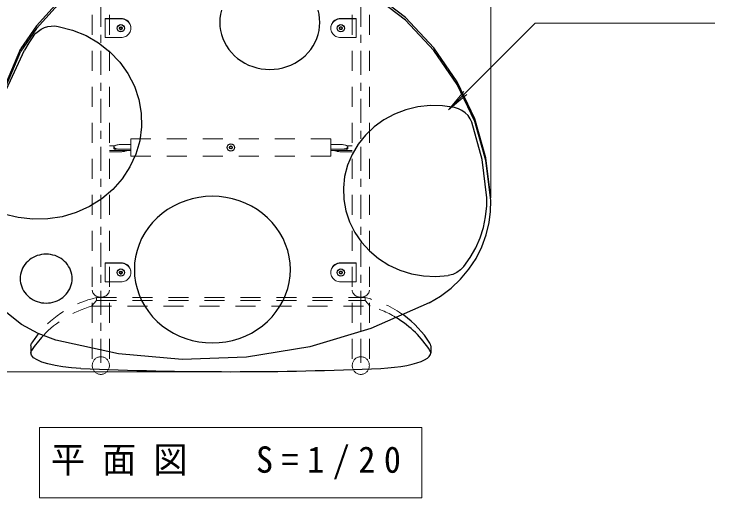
# Model space of a CAD drawing. Units: millimetres on the paper. Extents: x -385 to 0, y 0 to 267.
# Drawn here: x -339.1 to -251.5, y 164.1 to 224.6 of the extents above; entities that cross this region are included whole.
import ezdxf

# ---------------------------------------------------------------- set-up
doc = ezdxf.new("R2010")
doc.units = ezdxf.units.MM
doc.linetypes.add('USER1', pattern=[4.5, 2.5, -2])
doc.linetypes.add('USER2', pattern=[6, 3, -1, 1, -1])
doc.layers.add('LY_1', color=7, linetype='Continuous', lineweight=13)
doc.styles.add('ＭＳ ゴシック', font='')
doc.styles.get('ＭＳ ゴシック').set_extended_font_data('MS Gothic')

msp = doc.modelspace()

# ---------------------------------------------------------------- linework, layer by layer
at = {"layer": 'LY_1'}
for p, q in [((-279.492, 201.847), (-279.492, 249.802)), ((-273.927, 223.514), (-284.785, 212.656)), ((-273.927, 223.514), (-251.463, 223.514)), ((-284.785, 212.656), (-282.856, 214.954)), ((-284.785, 212.656), (-282.486, 214.584)), ((-312.992, 179.936), (-355.492, 179.936)), ((-335.892, 172.948), (-335.892, 164.148)), ((-288.092, 172.948), (-335.892, 172.948)), ((-288.092, 164.148), (-288.092, 172.948)), ((-335.892, 164.148), (-288.092, 164.148))]:
    msp.add_line(p, q, dxfattribs=at)
at = {"layer": 'LY_1', "linetype": 'USER1'}
for p, q in [((-329.309, 238.039), (-329.309, 180.7)), ((-327.174, 238.039), (-327.174, 180.7)), ((-296.809, 238.039), (-296.809, 180.7)), ((-294.674, 238.039), (-294.674, 180.7)), ((-327.68, 224.09), (-325.742, 224.09)), ((-327.68, 224.09), (-327.68, 221.686)), ((-327.68, 224.035), (-325.742, 224.035)), ((-296.304, 224.09), (-298.242, 224.09)), ((-296.304, 224.035), (-298.242, 224.035)), ((-296.304, 224.09), (-296.304, 221.686)), ((-327.68, 221.686), (-325.742, 221.686)), ((-296.304, 221.686), (-298.242, 221.686)), ((-324.492, 209.023), (-324.492, 206.888)), ((-324.492, 209.023), (-299.492, 209.023)), ((-299.492, 209.023), (-299.492, 206.888)), ((-326.501, 208.18), (-327.174, 208.18)), ((-326.617, 207.881), (-326.617, 208.031)), ((-325.742, 208.33), (-324.492, 208.33)), ((-325.742, 207.732), (-324.492, 207.732)), ((-298.242, 208.33), (-299.492, 208.33)), ((-298.242, 207.732), (-299.492, 207.732)), ((-297.483, 208.18), (-296.809, 208.18)), ((-297.367, 207.881), (-297.367, 208.031)), ((-325.742, 207.581), (-327.174, 207.581)), ((-325.742, 207.431), (-327.174, 207.431)), ((-325.742, 207.581), (-324.492, 207.581)), ((-324.492, 206.888), (-299.492, 206.888)), ((-298.242, 207.581), (-299.492, 207.581)), ((-298.242, 207.581), (-296.809, 207.581)), ((-298.242, 207.431), (-296.809, 207.431)), ((-327.68, 193.55), (-325.742, 193.55)), ((-327.68, 193.55), (-327.68, 191.146)), ((-327.68, 193.495), (-325.742, 193.495)), ((-296.304, 193.55), (-298.242, 193.55)), ((-296.304, 193.495), (-298.242, 193.495)), ((-296.304, 193.55), (-296.304, 191.146)), ((-327.68, 191.146), (-325.742, 191.146)), ((-296.304, 191.146), (-298.242, 191.146)), ((-328.796, 188.85), (-329.401, 188.115)), ((-328.796, 189.188), (-328.796, 188.85)), ((-328.796, 189.188), (-295.188, 189.188)), ((-328.796, 188.85), (-295.188, 188.85)), ((-295.188, 189.188), (-295.188, 188.85)), ((-295.188, 188.85), (-294.582, 188.115)), ((-329.401, 188.115), (-294.582, 188.115))]:
    msp.add_line(p, q, dxfattribs=at)
at = {"layer": 'LY_1', "linetype": 'USER2'}
for p, q in [((-328.242, 238.039), (-328.242, 180.7)), ((-295.742, 238.039), (-295.742, 180.7))]:
    msp.add_line(p, q, dxfattribs=at)
at = {"layer": 'LY_1', "lineweight": 25}
for p, q in [((-325.828, 223.011), (-325.915, 222.861)), ((-325.828, 222.711), (-325.915, 222.861)), ((-325.828, 223.011), (-325.655, 223.011)), ((-325.828, 222.711), (-325.655, 222.711)), ((-325.569, 222.861), (-325.655, 223.011)), ((-325.569, 222.861), (-325.655, 222.711)), ((-298.415, 222.861), (-298.328, 223.011)), ((-298.415, 222.861), (-298.328, 222.711)), ((-298.155, 223.011), (-298.328, 223.011)), ((-298.155, 222.711), (-298.328, 222.711)), ((-298.155, 223.011), (-298.069, 222.861)), ((-298.155, 222.711), (-298.069, 222.861)), ((-312.162, 207.986), (-312.051, 208.119)), ((-312.162, 207.986), (-312.103, 207.823)), ((-311.933, 207.793), (-312.103, 207.823)), ((-311.88, 208.088), (-312.051, 208.119)), ((-311.933, 207.793), (-311.821, 207.926)), ((-311.88, 208.088), (-311.821, 207.926)), ((-325.828, 192.471), (-325.915, 192.321)), ((-325.828, 192.171), (-325.915, 192.321)), ((-325.828, 192.471), (-325.655, 192.471)), ((-325.828, 192.171), (-325.655, 192.171)), ((-325.569, 192.321), (-325.655, 192.471)), ((-325.569, 192.321), (-325.655, 192.171)), ((-298.415, 192.321), (-298.328, 192.471)), ((-298.415, 192.321), (-298.328, 192.171)), ((-298.155, 192.471), (-298.328, 192.471)), ((-298.155, 192.171), (-298.328, 192.171)), ((-298.155, 192.471), (-298.069, 192.321)), ((-298.155, 192.171), (-298.069, 192.321)), ((-336.992, 183.183), (-336.992, 182.266)), ((-286.992, 183.183), (-286.992, 182.266))]:
    msp.add_line(p, q, dxfattribs=at)
for points in [[(-314.492, 233.432), (-318.091, 233.207), (-321.628, 232.536), (-325.038, 231.431), (-328.263, 229.911), (-331.245, 228.003), (-333.931, 225.741), (-336.276, 223.165), (-338.236, 220.319)], [(-314.492, 233.107), (-318.091, 232.882), (-321.628, 232.211), (-325.038, 231.106), (-328.263, 229.586), (-331.245, 227.678), (-333.931, 225.416), (-336.276, 222.84), (-338.236, 219.994)], [(-279.5, 201.651), (-280.095, 206.671), (-281.501, 211.546), (-283.684, 216.162), (-286.593, 220.409), (-290.16, 224.188), (-294.3, 227.409), (-298.916, 229.997), (-303.899, 231.89), (-309.132, 233.044), (-314.492, 233.432)], [(-279.5, 201.326), (-280.095, 206.346), (-281.501, 211.221), (-283.684, 215.837), (-286.593, 220.085), (-290.16, 223.863), (-294.3, 227.085), (-298.916, 229.672), (-303.899, 231.565), (-309.132, 232.72), (-314.492, 233.107)], [(-313.156, 225.105), (-313.274, 224.605), (-313.346, 224.097), (-313.369, 223.585), (-313.346, 223.073), (-313.274, 222.565), (-313.156, 222.065), (-312.992, 221.577), (-312.784, 221.103), (-312.532, 220.649), (-312.239, 220.217), (-311.907, 219.81), (-311.539, 219.432), (-311.137, 219.086), (-310.704, 218.774), (-310.244, 218.499), (-309.761, 218.262), (-309.257, 218.066), (-308.737, 217.912), (-308.205, 217.801), (-307.664, 217.735), (-307.119, 217.712), (-306.575, 217.735), (-306.034, 217.801), (-305.502, 217.912), (-304.982, 218.066), (-304.478, 218.262), (-303.994, 218.499), (-303.534, 218.774), (-303.102, 219.086), (-302.7, 219.432), (-302.332, 219.81), (-302, 220.217), (-301.707, 220.649), (-301.455, 221.103), (-301.246, 221.577), (-301.082, 222.065), (-300.964, 222.565), (-300.893, 223.073), (-300.869, 223.585), (-300.893, 224.097), (-300.964, 224.605), (-301.082, 225.105)], [(-333.565, 223.097), (-331.785, 222.637), (-330.093, 221.944), (-328.523, 221.032), (-327.106, 219.92), (-325.872, 218.63), (-324.845, 217.189), (-324.046, 215.625), (-323.493, 213.97), (-323.194, 212.258), (-323.158, 210.524), (-323.384, 208.802), (-323.868, 207.128), (-324.6, 205.536), (-325.566, 204.057), (-326.745, 202.723), (-328.114, 201.559), (-329.645, 200.59), (-331.306, 199.835), (-333.066, 199.309), (-334.886, 199.023), (-336.732, 198.984), (-338.565, 199.191), (-340.348, 199.641)], [(-336.644, 221.903), (-336.372, 222.229), (-336.052, 222.514), (-335.691, 222.752), (-335.297, 222.938), (-334.878, 223.068), (-334.444, 223.138), (-334.003, 223.148), (-333.565, 223.097)], [(-336.644, 221.903), (-337.241, 221.028), (-337.799, 220.13)], [(-344.492, 197.681), (-342.902, 209.376), (-338.236, 220.319)], [(-344.492, 197.357), (-342.902, 209.051), (-338.236, 219.994)], [(-343.649, 203.163), (-341.606, 211.915), (-337.799, 220.13)], [(-284.023, 212.944), (-285.542, 213.169), (-287.08, 213.201), (-288.609, 213.036), (-290.1, 212.68), (-291.526, 212.137), (-292.861, 211.419), (-294.081, 210.538), (-295.163, 209.51), (-296.087, 208.355), (-296.837, 207.093), (-297.4, 205.747), (-297.763, 204.342), (-297.922, 202.905), (-297.873, 201.46), (-297.616, 200.034), (-297.158, 198.654), (-296.505, 197.345), (-295.67, 196.131), (-294.669, 195.033), (-293.519, 194.073), (-292.241, 193.267), (-290.86, 192.631), (-289.4, 192.175), (-287.888, 191.909), (-286.351, 191.837), (-284.819, 191.961)], [(-281.854, 211.111), (-282.058, 211.547), (-282.338, 211.945), (-282.685, 212.292), (-283.09, 212.579), (-283.54, 212.799), (-284.023, 212.944)], [(-280, 201.675), (-280.553, 206.458), (-281.854, 211.111)], [(-282.873, 193.061), (-282.064, 194.193), (-281.379, 195.396), (-280.826, 196.657), (-280.41, 197.963), (-280.135, 199.303), (-280.004, 200.661), (-279.992, 201.168), (-280, 201.675)], [(-287.206, 188.525), (-285.778, 189.374), (-284.46, 190.368), (-283.269, 191.495), (-282.221, 192.74), (-281.328, 194.089), (-280.603, 195.523), (-280.054, 197.025), (-279.688, 198.576), (-279.522, 199.947), (-279.5, 201.326)], [(-333.863, 183.873), (-336.085, 184.696), (-338.14, 185.84), (-339.975, 187.275), (-341.545, 188.967), (-342.809, 190.871), (-343.736, 192.939), (-344.302, 195.119), (-344.492, 197.357)], [(-282.873, 193.061), (-283.264, 192.657), (-283.731, 192.331), (-284.255, 192.096), (-284.819, 191.961)], [(-287.206, 188.525), (-294.469, 185.311), (-302.123, 183.035), (-310.031, 181.739), (-318.053, 181.446), (-326.044, 182.162), (-333.863, 183.873)], [(-336.992, 183.183), (-336.966, 183.344), (-336.889, 183.503)], [(-286.992, 183.183), (-287.018, 183.344), (-287.094, 183.503)], [(-330.759, 180.352), (-331.897, 180.427), (-332.976, 180.547), (-333.969, 180.708), (-334.853, 180.908), (-335.606, 181.141), (-336.209, 181.402), (-336.647, 181.684), (-336.91, 181.98), (-336.992, 182.283), (-336.889, 182.586)], [(-293.225, 180.352), (-292.364, 180.404), (-291.533, 180.482), (-290.742, 180.584), (-290.004, 180.71), (-289.328, 180.858), (-288.724, 181.025), (-288.2, 181.209), (-287.764, 181.408), (-287.421, 181.619), (-287.176, 181.838), (-287.032, 182.064), (-286.993, 182.293), (-287.022, 182.44), (-287.094, 182.586)]]:
    msp.add_lwpolyline(points, dxfattribs=at)
at = {"layer": 'LY_1', "linetype": 'USER1'}
for points in [[(-324.493, 222.861), (-324.5, 223.05), (-324.539, 223.236), (-324.61, 223.414), (-324.71, 223.579), (-324.838, 223.726), (-324.988, 223.853), (-325.159, 223.954), (-325.344, 224.029), (-325.541, 224.075), (-325.742, 224.09)], [(-325.742, 221.686), (-325.579, 221.696), (-325.418, 221.726), (-325.263, 221.775), (-325.117, 221.843), (-324.981, 221.929), (-324.858, 222.03), (-324.75, 222.146), (-324.659, 222.273), (-324.587, 222.411), (-324.534, 222.557), (-324.503, 222.707), (-324.492, 222.861), (-324.503, 223.014), (-324.534, 223.165), (-324.587, 223.31), (-324.659, 223.448), (-324.75, 223.576), (-324.858, 223.691), (-324.981, 223.793), (-325.117, 223.878), (-325.263, 223.946), (-325.418, 223.995), (-325.579, 224.025), (-325.742, 224.035)], [(-298.242, 221.686), (-298.405, 221.696), (-298.565, 221.726), (-298.72, 221.775), (-298.867, 221.843), (-299.003, 221.929), (-299.126, 222.03), (-299.234, 222.146), (-299.324, 222.273), (-299.397, 222.411), (-299.449, 222.557), (-299.481, 222.707), (-299.492, 222.861), (-299.481, 223.014), (-299.449, 223.165), (-299.397, 223.31), (-299.324, 223.448), (-299.234, 223.576), (-299.126, 223.691), (-299.003, 223.793), (-298.867, 223.878), (-298.72, 223.946), (-298.565, 223.995), (-298.405, 224.025), (-298.242, 224.035)], [(-299.49, 222.861), (-299.484, 223.05), (-299.444, 223.236), (-299.373, 223.414), (-299.273, 223.579), (-299.146, 223.726), (-298.995, 223.853), (-298.825, 223.954), (-298.639, 224.029), (-298.443, 224.075), (-298.242, 224.09)], [(-325.742, 207.732), (-325.856, 207.734), (-325.968, 207.742), (-326.077, 207.754), (-326.179, 207.772), (-326.274, 207.794), (-326.361, 207.819), (-326.436, 207.849), (-326.5, 207.881), (-326.55, 207.916), (-326.587, 207.953), (-326.609, 207.992), (-326.617, 208.031), (-326.609, 208.07), (-326.587, 208.108), (-326.55, 208.145), (-326.5, 208.181), (-326.436, 208.213), (-326.361, 208.243), (-326.274, 208.268), (-326.179, 208.29), (-326.077, 208.307), (-325.968, 208.32), (-325.856, 208.328), (-325.742, 208.33)], [(-325.742, 207.581), (-325.879, 207.585), (-326.012, 207.596), (-326.139, 207.614), (-326.256, 207.638), (-326.361, 207.669), (-326.45, 207.705), (-326.521, 207.745), (-326.574, 207.788), (-326.606, 207.834), (-326.617, 207.881)], [(-298.242, 207.732), (-298.128, 207.734), (-298.015, 207.742), (-297.907, 207.754), (-297.804, 207.772), (-297.709, 207.794), (-297.623, 207.819), (-297.548, 207.849), (-297.484, 207.881), (-297.433, 207.916), (-297.397, 207.953), (-297.374, 207.992), (-297.367, 208.031), (-297.374, 208.07), (-297.397, 208.108), (-297.433, 208.145), (-297.484, 208.181), (-297.548, 208.213), (-297.623, 208.243), (-297.709, 208.268), (-297.804, 208.29), (-297.907, 208.307), (-298.015, 208.32), (-298.128, 208.328), (-298.242, 208.33)], [(-298.242, 207.581), (-298.105, 207.585), (-297.971, 207.596), (-297.845, 207.614), (-297.728, 207.638), (-297.623, 207.669), (-297.534, 207.705), (-297.462, 207.745), (-297.41, 207.788), (-297.378, 207.834), (-297.367, 207.881)], [(-324.983, 207.581), (-325.046, 207.549), (-325.122, 207.519), (-325.208, 207.493), (-325.303, 207.471), (-325.406, 207.454), (-325.515, 207.441), (-325.627, 207.434), (-325.742, 207.431)], [(-299.001, 207.581), (-298.937, 207.549), (-298.862, 207.519), (-298.776, 207.493), (-298.68, 207.471), (-298.578, 207.454), (-298.469, 207.441), (-298.356, 207.434), (-298.242, 207.431)], [(-324.493, 192.321), (-324.5, 192.51), (-324.539, 192.696), (-324.61, 192.874), (-324.71, 193.039), (-324.838, 193.186), (-324.988, 193.313), (-325.159, 193.414), (-325.344, 193.489), (-325.541, 193.535), (-325.742, 193.55)], [(-325.742, 191.146), (-325.579, 191.156), (-325.418, 191.186), (-325.263, 191.235), (-325.117, 191.303), (-324.981, 191.389), (-324.858, 191.49), (-324.75, 191.606), (-324.659, 191.733), (-324.587, 191.871), (-324.534, 192.017), (-324.503, 192.167), (-324.492, 192.321), (-324.503, 192.474), (-324.534, 192.625), (-324.587, 192.77), (-324.659, 192.908), (-324.75, 193.036), (-324.858, 193.151), (-324.981, 193.253), (-325.117, 193.338), (-325.263, 193.406), (-325.418, 193.455), (-325.579, 193.485), (-325.742, 193.495)], [(-298.242, 191.146), (-298.405, 191.156), (-298.565, 191.186), (-298.72, 191.235), (-298.867, 191.303), (-299.003, 191.389), (-299.126, 191.49), (-299.234, 191.606), (-299.324, 191.733), (-299.397, 191.871), (-299.449, 192.017), (-299.481, 192.167), (-299.492, 192.321), (-299.481, 192.474), (-299.449, 192.625), (-299.397, 192.77), (-299.324, 192.908), (-299.234, 193.036), (-299.126, 193.151), (-299.003, 193.253), (-298.867, 193.338), (-298.72, 193.406), (-298.565, 193.455), (-298.405, 193.485), (-298.242, 193.495)], [(-299.49, 192.321), (-299.484, 192.51), (-299.444, 192.696), (-299.373, 192.874), (-299.273, 193.039), (-299.146, 193.186), (-298.995, 193.313), (-298.825, 193.414), (-298.639, 193.489), (-298.443, 193.535), (-298.242, 193.55)], [(-327.174, 190.13), (-327.183, 190.014), (-327.211, 189.9), (-327.256, 189.79), (-327.317, 189.686), (-327.395, 189.589), (-327.487, 189.502), (-327.592, 189.426), (-327.708, 189.361), (-327.833, 189.31), (-327.966, 189.273), (-328.102, 189.25), (-328.242, 189.242), (-328.381, 189.25), (-328.518, 189.273), (-328.65, 189.31), (-328.776, 189.361), (-328.892, 189.426), (-328.997, 189.502), (-329.089, 189.589), (-329.166, 189.686), (-329.228, 189.79), (-329.273, 189.9), (-329.3, 190.014), (-329.309, 190.13)], [(-296.809, 190.13), (-296.8, 190.014), (-296.773, 189.9), (-296.728, 189.79), (-296.666, 189.686), (-296.589, 189.589), (-296.497, 189.502), (-296.392, 189.426), (-296.276, 189.361), (-296.15, 189.31), (-296.018, 189.273), (-295.881, 189.25), (-295.742, 189.242), (-295.602, 189.25), (-295.466, 189.273), (-295.333, 189.31), (-295.208, 189.361), (-295.092, 189.426), (-294.987, 189.502), (-294.895, 189.589), (-294.817, 189.686), (-294.756, 189.79), (-294.711, 189.9), (-294.683, 190.014), (-294.674, 190.13)]]:
    msp.add_lwpolyline(points, dxfattribs=at)
at = {"layer": 'LY_1', "lineweight": 25}
for points in [[(-304.55, 192.692), (-304.587, 193.491), (-304.698, 194.283), (-304.883, 195.063), (-305.138, 195.826), (-305.464, 196.564), (-305.857, 197.273), (-306.314, 197.947), (-306.831, 198.581), (-307.406, 199.171), (-308.033, 199.711), (-308.708, 200.197), (-309.425, 200.627), (-310.18, 200.996), (-310.966, 201.302), (-311.777, 201.542), (-312.607, 201.715), (-313.451, 201.819), (-314.3, 201.854), (-315.15, 201.819), (-315.993, 201.715), (-316.824, 201.542), (-317.635, 201.302), (-318.421, 200.996), (-319.175, 200.627), (-319.893, 200.197), (-320.567, 199.711), (-321.195, 199.171), (-321.769, 198.581), (-322.287, 197.947), (-322.744, 197.273), (-323.137, 196.564), (-323.462, 195.826), (-323.718, 195.063), (-323.902, 194.283), (-324.013, 193.491), (-324.05, 192.692), (-324.013, 191.894), (-323.902, 191.101), (-323.718, 190.321), (-323.462, 189.559), (-323.137, 188.82), (-322.744, 188.111), (-322.287, 187.437), (-321.769, 186.803), (-321.195, 186.214), (-320.567, 185.674), (-319.893, 185.187), (-319.175, 184.758), (-318.421, 184.389), (-317.635, 184.083), (-316.824, 183.842), (-315.993, 183.669), (-315.15, 183.565), (-314.3, 183.53), (-313.451, 183.565), (-312.607, 183.669), (-311.777, 183.842), (-310.966, 184.083), (-310.18, 184.389), (-309.425, 184.758), (-308.708, 185.187), (-308.033, 185.674), (-307.406, 186.214), (-306.831, 186.803), (-306.314, 187.437), (-305.857, 188.111), (-305.464, 188.82), (-305.138, 189.559), (-304.883, 190.321), (-304.698, 191.101), (-304.587, 191.894)], [(-331.83, 191.566), (-331.842, 191.832), (-331.879, 192.096), (-331.941, 192.356), (-332.026, 192.61), (-332.134, 192.857), (-332.265, 193.093), (-332.418, 193.318), (-332.59, 193.529), (-332.782, 193.725), (-332.991, 193.905), (-333.216, 194.068), (-333.455, 194.211), (-333.706, 194.334), (-333.968, 194.436), (-334.239, 194.516), (-334.516, 194.573), (-334.797, 194.608), (-335.08, 194.62), (-335.363, 194.608), (-335.644, 194.573), (-335.921, 194.516), (-336.191, 194.436), (-336.453, 194.334), (-336.705, 194.211), (-336.944, 194.068), (-337.169, 193.905), (-337.378, 193.725), (-337.57, 193.529), (-337.742, 193.318), (-337.895, 193.093), (-338.025, 192.857), (-338.134, 192.61), (-338.219, 192.356), (-338.281, 192.096), (-338.318, 191.832), (-338.33, 191.566), (-338.318, 191.3), (-338.281, 191.036), (-338.219, 190.775), (-338.134, 190.521), (-338.025, 190.275), (-337.895, 190.039), (-337.742, 189.814), (-337.57, 189.603), (-337.378, 189.406), (-337.169, 189.226), (-336.944, 189.064), (-336.705, 188.921), (-336.453, 188.798), (-336.191, 188.696), (-335.921, 188.616), (-335.644, 188.558), (-335.363, 188.523), (-335.08, 188.512), (-334.797, 188.523), (-334.516, 188.558), (-334.239, 188.616), (-333.968, 188.696), (-333.706, 188.798), (-333.455, 188.921), (-333.216, 189.064), (-332.991, 189.226), (-332.782, 189.406), (-332.59, 189.603), (-332.418, 189.814), (-332.265, 190.039), (-332.134, 190.275), (-332.026, 190.521), (-331.941, 190.775), (-331.879, 191.036), (-331.842, 191.3)]]:
    msp.add_lwpolyline(points, close=True, dxfattribs=at)
at = {"layer": 'LY_1', "linetype": 'USER1'}
for points in [[(-328.242, 179.594), (-328.149, 179.599), (-328.056, 179.611), (-327.966, 179.632), (-327.877, 179.661), (-327.791, 179.698), (-327.708, 179.742), (-327.63, 179.794), (-327.556, 179.853), (-327.487, 179.918), (-327.424, 179.989), (-327.367, 180.066), (-327.317, 180.147), (-327.274, 180.232), (-327.239, 180.322), (-327.211, 180.414), (-327.191, 180.508), (-327.178, 180.603), (-327.174, 180.7), (-327.178, 180.796), (-327.191, 180.891), (-327.211, 180.986), (-327.239, 181.078), (-327.274, 181.167), (-327.317, 181.252), (-327.367, 181.333), (-327.424, 181.41), (-327.487, 181.481), (-327.556, 181.546), (-327.63, 181.605), (-327.708, 181.657), (-327.791, 181.701), (-327.877, 181.738), (-327.966, 181.767), (-328.056, 181.788), (-328.149, 181.801), (-328.242, 181.805), (-328.335, 181.801), (-328.427, 181.788), (-328.518, 181.767), (-328.607, 181.738), (-328.693, 181.701), (-328.776, 181.657), (-328.854, 181.605), (-328.928, 181.546), (-328.997, 181.481), (-329.06, 181.41), (-329.116, 181.333), (-329.166, 181.252), (-329.209, 181.167), (-329.245, 181.078), (-329.273, 180.986), (-329.293, 180.891), (-329.305, 180.796), (-329.309, 180.7), (-329.305, 180.603), (-329.293, 180.508), (-329.273, 180.414), (-329.245, 180.322), (-329.209, 180.232), (-329.166, 180.147), (-329.116, 180.066), (-329.06, 179.989), (-328.997, 179.918), (-328.928, 179.853), (-328.854, 179.794), (-328.776, 179.742), (-328.693, 179.698), (-328.607, 179.661), (-328.518, 179.632), (-328.427, 179.611), (-328.335, 179.599)], [(-295.742, 179.594), (-295.649, 179.599), (-295.556, 179.611), (-295.466, 179.632), (-295.377, 179.661), (-295.291, 179.698), (-295.208, 179.742), (-295.13, 179.794), (-295.056, 179.853), (-294.987, 179.918), (-294.924, 179.989), (-294.867, 180.066), (-294.817, 180.147), (-294.774, 180.232), (-294.739, 180.322), (-294.711, 180.414), (-294.691, 180.508), (-294.678, 180.603), (-294.674, 180.7), (-294.678, 180.796), (-294.691, 180.891), (-294.711, 180.986), (-294.739, 181.078), (-294.774, 181.167), (-294.817, 181.252), (-294.867, 181.333), (-294.924, 181.41), (-294.987, 181.481), (-295.056, 181.546), (-295.13, 181.605), (-295.208, 181.657), (-295.291, 181.701), (-295.377, 181.738), (-295.466, 181.767), (-295.556, 181.788), (-295.649, 181.801), (-295.742, 181.805), (-295.835, 181.801), (-295.927, 181.788), (-296.018, 181.767), (-296.107, 181.738), (-296.193, 181.701), (-296.276, 181.657), (-296.354, 181.605), (-296.428, 181.546), (-296.497, 181.481), (-296.56, 181.41), (-296.616, 181.333), (-296.666, 181.252), (-296.709, 181.167), (-296.745, 181.078), (-296.773, 180.986), (-296.793, 180.891), (-296.805, 180.796), (-296.809, 180.7), (-296.805, 180.603), (-296.793, 180.508), (-296.773, 180.414), (-296.745, 180.322), (-296.709, 180.232), (-296.666, 180.147), (-296.616, 180.066), (-296.56, 179.989), (-296.497, 179.918), (-296.428, 179.853), (-296.354, 179.794), (-296.276, 179.742), (-296.193, 179.698), (-296.107, 179.661), (-296.018, 179.632), (-295.927, 179.611), (-295.835, 179.599)]]:
    msp.add_lwpolyline(points, close=True, dxfattribs=at)
at = {"layer": 'LY_1', "lineweight": 25}
for centre, radius in [((-325.742, 222.861), 0.45), ((-325.742, 222.861), 0.173), ((-298.242, 222.861), 0.45), ((-298.242, 222.861), 0.173), ((-311.992, 207.956), 0.45), ((-311.992, 207.956), 0.173), ((-325.742, 192.321), 0.45), ((-325.742, 192.321), 0.173), ((-298.242, 192.321), 0.45), ((-298.242, 192.321), 0.173)]:
    msp.add_circle(centre, radius, dxfattribs=at)
at = {"layer": 'LY_1', "linetype": 'USER1'}
for centre, start, end in [((-325.829, 176.359), 103.02324, 140.83963), ((-298.155, 176.359), 53.79467, 76.97676), ((-325.829, 175.442), 105.74375, 136.98897), ((-298.155, 175.442), 58.10512, 74.25625)]:
    msp.add_arc(centre, 13.167, start, end, dxfattribs=at)
at = {"layer": 'LY_1', "lineweight": 25}
for centre, radius, start, end in [((-298.155, 176.359), 13.167, 32.85768, 53.79467), ((-298.155, 175.442), 13.167, 32.85768, 58.10512), ((-325.829, 176.359), 13.167, 140.83963, 147.14232), ((-325.829, 175.442), 13.167, 136.98897, 147.14232), ((-311.992, 603.332), 423.396, 267.4595, 272.5405)]:
    msp.add_arc(centre, radius, start, end, dxfattribs=at)

# ---------------------------------------------------------------- texts
at = {"layer": 'LY_1', "insert": (-334.492, 168.548), "char_height": 3.299, "attachment_point": 4, "style": 'ＭＳ ゴシック'}
msp.add_mtext('\\T1.5;\\W0.95;平面図\u3000S=1/20', dxfattribs=at)

doc.saveas('drawing.dxf')
